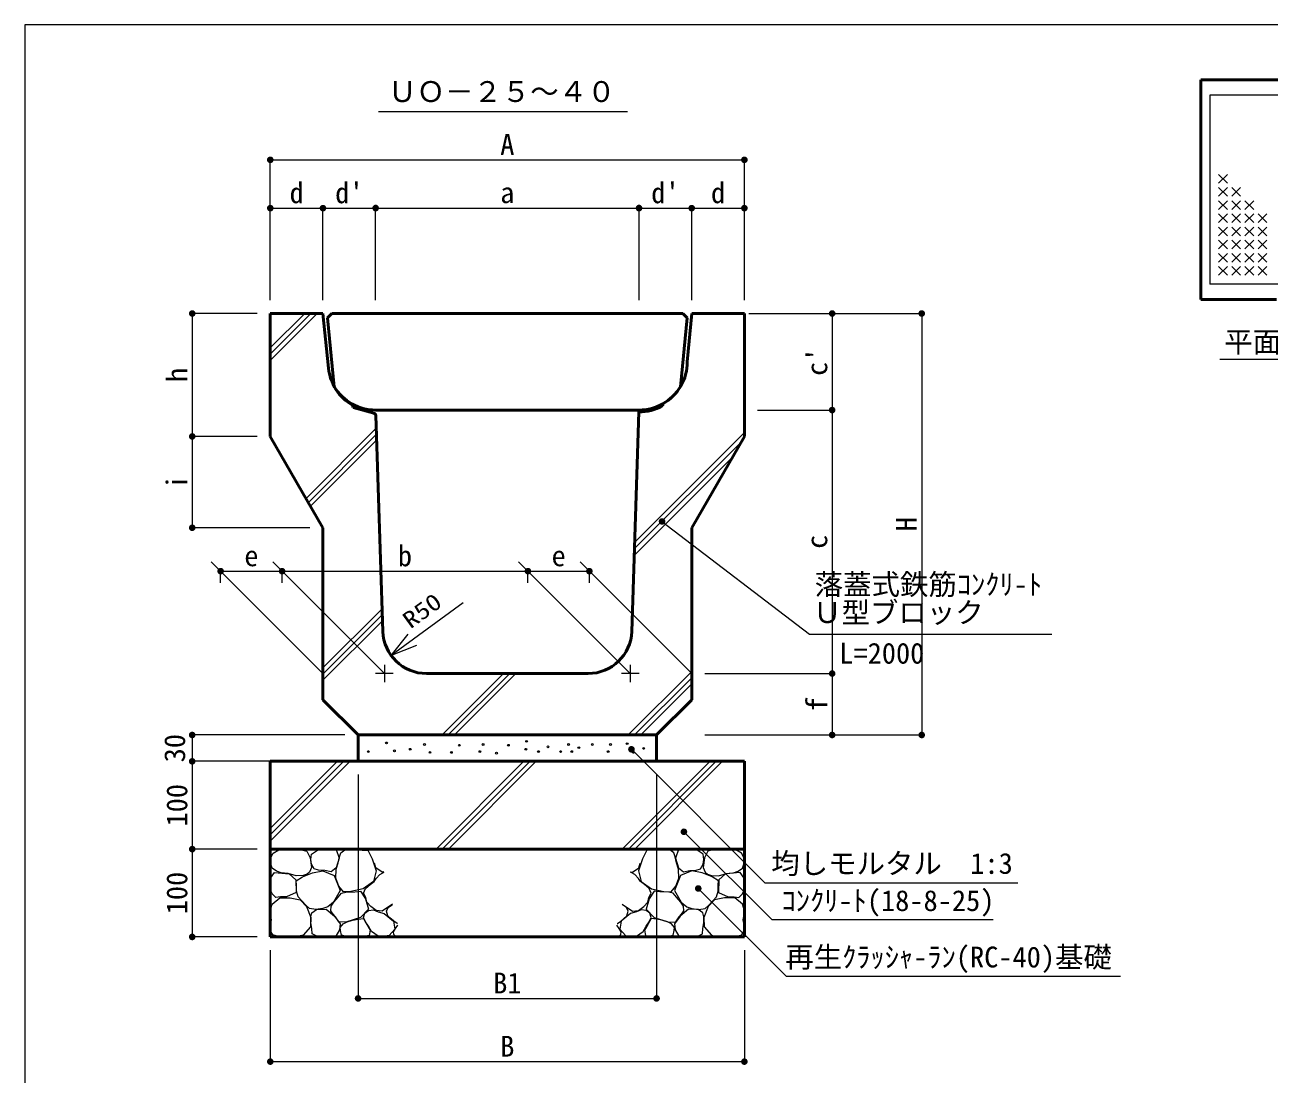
# Model space of a CAD drawing. Units: millimetres at full size, sheet at 1:10. Extents: x 130 to 2868, y 2298 to 4165.
# Drawn here: x 130 to 1548, y 2915 to 4110 of the extents above; entities that cross this region are included whole.
import ezdxf
from ezdxf.enums import TextEntityAlignment as Align

# ---------------------------------------------------------------- set-up
doc = ezdxf.new("R2010")
doc.units = ezdxf.units.MM
doc.header["$LTSCALE"] = 10
doc.linetypes.add('USER2', pattern=[50, 37.5, -12.5])
for name, color, linetype, lineweight in [('_0-0_', 7, 'Continuous', 13), ('D-DCR', 7, 'Continuous', 13), ('D-STR', 1, 'Continuous', 50), ('ハッチ', 4, 'Continuous', 13), ('寸法', 1, 'Continuous', 13), ('本体', 1, 'Continuous', 0)]:
    doc.layers.add(name, color=color, linetype=linetype, lineweight=lineweight)
doc.styles.add('ＭＳ ゴシック', font='')
doc.styles.get('ＭＳ ゴシック').set_extended_font_data('MS Gothic')

# ---------------------------------------------------------------- blocks, each defined once
blk = doc.blocks.new('filled_dot')
at = {"color": 0, "linetype": 'Continuous', "lineweight": -2, "const_width": 1.25}
blk.add_lwpolyline([(-0.625, 0, 1), (0.625, 0, 1)], format="xyb", close=True, dxfattribs=at)

msp = doc.modelspace()

# ---------------------------------------------------------------- linework, layer by layer
at = {"layer": '_0-0_', "color": 6}
msp.add_lwpolyline([(2868.46, 4109.98), (130.34, 4109.98), (130.34, 2298.17), (2868.46, 2298.17)], close=True, dxfattribs=at)
at = {"layer": 'D-DCR'}
for p, q in [((1709.6, 4029.78), (1480.11, 4029.78)), ((1480.11, 4029.78), (1480.11, 3814.78)), ((1500.11, 3929.78), (1490.11, 3939.78)), ((1500.11, 3939.78), (1490.11, 3929.78)), ((1500.11, 3924.78), (1490.11, 3914.78)), ((1500.11, 3914.78), (1490.11, 3924.78)), ((1515.11, 3924.78), (1505.11, 3914.78)), ((1515.11, 3914.78), (1505.11, 3924.78)), ((1500.11, 3909.78), (1490.11, 3899.78)), ((1500.11, 3899.78), (1490.11, 3909.78)), ((1515.11, 3909.78), (1505.11, 3899.78)), ((1515.11, 3899.78), (1505.11, 3909.78)), ((1530.11, 3909.78), (1520.11, 3899.78)), ((1530.11, 3899.78), (1520.11, 3909.78)), ((1500.11, 3894.78), (1490.11, 3884.78)), ((1500.11, 3884.78), (1490.11, 3894.78)), ((1515.11, 3894.78), (1505.11, 3884.78)), ((1515.11, 3884.78), (1505.11, 3894.78)), ((1530.11, 3894.78), (1520.11, 3884.78)), ((1530.11, 3884.78), (1520.11, 3894.78)), ((1545.11, 3894.78), (1535.11, 3884.78)), ((1545.11, 3884.78), (1535.11, 3894.78)), ((1500.11, 3879.78), (1490.11, 3869.78)), ((1500.11, 3869.78), (1490.11, 3879.78)), ((1515.11, 3879.78), (1505.11, 3869.78)), ((1515.11, 3869.78), (1505.11, 3879.78)), ((1530.11, 3879.78), (1520.11, 3869.78)), ((1530.11, 3869.78), (1520.11, 3879.78)), ((1545.11, 3879.78), (1535.11, 3869.78)), ((1545.11, 3869.78), (1535.11, 3879.78)), ((1500.11, 3864.78), (1490.11, 3854.78)), ((1500.11, 3854.78), (1490.11, 3864.78)), ((1515.11, 3864.78), (1505.11, 3854.78)), ((1515.11, 3854.78), (1505.11, 3864.78)), ((1530.11, 3864.78), (1520.11, 3854.78)), ((1530.11, 3854.78), (1520.11, 3864.78)), ((1545.11, 3864.78), (1535.11, 3854.78)), ((1545.11, 3854.78), (1535.11, 3864.78)), ((1500.11, 3849.78), (1490.11, 3839.78)), ((1500.11, 3839.78), (1490.11, 3849.78)), ((1515.11, 3849.78), (1505.11, 3839.78)), ((1515.11, 3839.78), (1505.11, 3849.78)), ((1530.11, 3849.78), (1520.11, 3839.78)), ((1530.11, 3839.78), (1520.11, 3849.78)), ((1545.11, 3849.78), (1535.11, 3839.78)), ((1545.11, 3839.78), (1535.11, 3849.78)), ((1500.11, 3834.78), (1490.11, 3824.78)), ((1500.11, 3824.78), (1490.11, 3834.78)), ((1515.11, 3834.78), (1505.11, 3824.78)), ((1515.11, 3824.78), (1505.11, 3834.78)), ((1530.11, 3834.78), (1520.11, 3824.78)), ((1530.11, 3824.78), (1520.11, 3834.78)), ((1545.11, 3834.78), (1535.11, 3824.78)), ((1545.11, 3824.78), (1535.11, 3834.78)), ((1709.6, 3814.78), (1480.11, 3814.78))]:
    msp.add_line(p, q, dxfattribs=at)
at = {"layer": 'D-STR'}
for p, q in [((1469.85, 3797.28), (1469.85, 4047.28)), ((1469.85, 4047.28), (1719.85, 4047.28)), ((1556.1, 3797.28), (1469.85, 3797.28))]:
    msp.add_line(p, q, dxfattribs=at)
at = {"layer": 'ハッチ'}
for p, q in [((409.88, 3742.05), (449.12, 3781.29)), ((409.88, 3734.98), (456.2, 3781.29)), ((450.63, 3570.66), (530.56, 3650.59)), ((453.22, 3566.18), (530.78, 3643.74)), ((825.06, 3520.82), (949.89, 3645.65)), ((824.82, 3513.52), (946.2, 3634.9)), ((469.88, 3377.78), (537.14, 3445.04)), ((469.88, 3370.71), (537.36, 3438.19)), ((817.65, 3301.28), (889.89, 3373.52)), ((605.52, 3301.28), (675.52, 3371.28)), ((612.59, 3301.28), (682.59, 3371.28)), ((824.72, 3301.28), (889.89, 3366.45)), ((409.88, 3194.62), (486.55, 3271.28)), ((409.88, 3187.55), (493.62, 3271.28)), ((409.88, 3180.48), (500.69, 3271.28)), ((598.68, 3171.28), (698.68, 3271.28)), ((605.75, 3171.28), (705.75, 3271.28)), ((612.82, 3171.28), (712.82, 3271.28)), ((810.81, 3171.28), (910.81, 3271.28)), ((817.88, 3171.28), (917.88, 3271.28)), ((824.95, 3171.28), (924.95, 3271.28))]:
    msp.add_line(p, q, dxfattribs=at)
at = {"layer": 'ハッチ', "linetype": 'USER2'}
for p, q in [((409.88, 3727.91), (463.27, 3781.29)), ((455.8, 3561.69), (531, 3636.89)), ((824.59, 3506.21), (936.56, 3618.18)), ((469.88, 3363.64), (537.58, 3431.34)), ((619.66, 3301.28), (689.66, 3371.28)), ((831.79, 3301.28), (889.89, 3359.38))]:
    msp.add_line(p, q, dxfattribs=at)
at = {"layer": 'ハッチ'}
for points in [[(451.88, 3142.95), (447.31, 3141.21), (439.27, 3141), (430.13, 3143.39), (422.31, 3144.47), (417.09, 3146.21), (412.08, 3149.47), (410.19, 3155.14), (410.51, 3161.78), (413.17, 3166.64), (419.7, 3170.33), (427.74, 3170.98), (434.68, 3170.99), (445.36, 3170.33), (451.66, 3169.03), (455.36, 3161.2), (456.67, 3150.34), (454.49, 3144.91)], [(471.9, 3146.98), (464.81, 3147.23), (459.75, 3149), (456.71, 3154.06), (456.21, 3159.37), (456.71, 3165.69), (463.55, 3169.99), (469.88, 3170.75), (476.83, 3171.08), (484.81, 3170.75), (488.35, 3160.89), (484.81, 3150.01), (479.24, 3145.46)], [(487.85, 3129.02), (484.56, 3138.13), (484.81, 3148.5), (487.09, 3155.58), (488.86, 3162.66), (490.13, 3167.21), (494.93, 3170.5), (500.44, 3171.12), (507.59, 3170.75), (514.68, 3170.25), (521, 3170.25), (526.07, 3160.38), (530.37, 3146.73), (527.33, 3134.33), (515.69, 3125.99), (501.77, 3122.95), (493.16, 3122.7)], [(871.92, 3129.02), (875.22, 3138.13), (874.96, 3148.5), (872.68, 3155.58), (870.91, 3162.66), (869.65, 3167.21), (864.84, 3170.5), (859.33, 3171.12), (852.18, 3170.75), (845.1, 3170.25), (838.77, 3170.25), (833.71, 3160.38), (829.4, 3146.73), (832.44, 3134.33), (844.08, 3125.99), (858, 3122.95), (866.61, 3122.7)], [(887.87, 3146.98), (894.96, 3147.23), (900.02, 3149), (903.06, 3154.06), (903.56, 3159.37), (903.06, 3165.69), (896.22, 3169.99), (889.9, 3170.75), (882.95, 3171.08), (874.96, 3170.75), (871.42, 3160.89), (874.96, 3150.01), (880.53, 3145.46)], [(907.89, 3142.95), (912.46, 3141.21), (920.5, 3141), (929.64, 3143.39), (937.47, 3144.47), (942.69, 3146.21), (947.69, 3149.47), (949.59, 3155.14), (949.26, 3161.78), (946.6, 3166.64), (940.08, 3170.33), (932.03, 3170.98), (925.1, 3170.99), (914.41, 3170.33), (908.11, 3169.03), (904.41, 3161.2), (903.11, 3150.34), (905.28, 3144.91)], [(469.8, 3103.59), (461.76, 3102.69), (454.62, 3103.59), (450.75, 3107.16), (445.68, 3112.22), (441.81, 3116.98), (439.73, 3123.52), (439.73, 3130.07), (439.43, 3135.12), (446.58, 3139.59), (457.89, 3144.35), (469.8, 3146.73), (482.78, 3141.16), (489.62, 3124.22), (482.01, 3110.73), (475.46, 3105.67)], [(889.97, 3103.59), (898.01, 3102.69), (905.15, 3103.59), (909.03, 3107.16), (914.09, 3112.22), (917.96, 3116.98), (920.04, 3123.52), (920.04, 3130.07), (920.34, 3135.12), (913.19, 3139.59), (901.88, 3144.35), (889.97, 3146.73), (876.99, 3141.16), (870.15, 3124.22), (877.76, 3110.73), (884.31, 3105.67)], [(421.4, 3116.95), (416.08, 3116.33), (412.02, 3120.39), (410.18, 3124.88), (410.45, 3131.52), (410.24, 3138.22), (414.83, 3144.77), (431.41, 3143.21), (438.91, 3136.33), (439.23, 3121.95), (428.28, 3116.95)], [(938.37, 3116.95), (943.69, 3116.33), (947.75, 3120.39), (949.59, 3124.88), (949.32, 3131.52), (949.54, 3138.22), (944.94, 3144.77), (928.36, 3143.21), (920.86, 3136.33), (920.55, 3121.95), (931.49, 3116.95)], [(484.05, 3094.12), (481.52, 3097.15), (478.99, 3100.95), (479.24, 3106.26), (482.28, 3110.81), (487.34, 3116.63), (490.88, 3121.18), (495.95, 3122.19), (506.32, 3122.7), (512.65, 3123.46), (518.47, 3114.61), (521.76, 3102.97), (512.65, 3093.36), (495.95, 3088.05), (487.85, 3088.56)], [(875.72, 3094.12), (878.25, 3097.15), (880.78, 3100.95), (880.53, 3106.26), (877.49, 3110.81), (872.43, 3116.63), (868.89, 3121.18), (863.83, 3122.19), (853.45, 3122.7), (847.12, 3123.46), (841.3, 3114.61), (838.01, 3102.97), (847.12, 3093.36), (863.83, 3088.05), (871.92, 3088.56)], [(419.29, 3071.65), (412.85, 3073.7), (410.28, 3078.34), (410.16, 3084.54), (411.31, 3090.94), (410.09, 3096.71), (410.54, 3103.83), (412.08, 3108.69), (420.58, 3115.64), (432.42, 3115.9), (443.75, 3113.58), (450.96, 3106.12), (456.11, 3093.51), (455.85, 3082.97), (447.35, 3073.45), (440.66, 3071.65), (430.62, 3071.39)], [(940.48, 3071.65), (946.92, 3073.7), (949.5, 3078.34), (949.61, 3084.54), (948.47, 3090.94), (949.68, 3096.71), (949.23, 3103.83), (947.69, 3108.69), (939.2, 3115.64), (927.35, 3115.9), (916.02, 3113.58), (908.82, 3106.12), (903.67, 3093.51), (903.92, 3082.97), (912.42, 3073.45), (919.11, 3071.65), (929.16, 3071.39)], [(457.26, 3080.86), (456.09, 3087.62), (456.09, 3094.15), (457.03, 3098.82), (462.39, 3102.55), (473.6, 3102.78), (483.16, 3094.85), (489.46, 3086.22), (488.53, 3079.46), (484.56, 3072.23), (476.4, 3071.53), (463.56, 3071.77), (457.73, 3074.8)], [(489.85, 3078.75), (489.61, 3081.86), (492.72, 3086.16), (497.26, 3088.31), (503.48, 3090.23), (509.94, 3091.66), (515.92, 3092.14), (519.74, 3085.45), (523.57, 3078.99), (522.37, 3073.02), (516.87, 3071.82), (507.55, 3072.3), (497.98, 3071.35), (491.04, 3073.26)], [(521.92, 3083.54), (518.33, 3088.56), (516.18, 3093.34), (517.62, 3098.36), (521.92, 3101.46), (527.42, 3102.18), (532.92, 3099.79), (539.62, 3097.88), (550.14, 3089.28), (551.58, 3079.95), (545.12, 3073.02), (538.9, 3071.83), (532.92, 3072.07), (525.27, 3077.56)], [(837.85, 3083.54), (841.44, 3088.56), (843.59, 3093.34), (842.16, 3098.36), (837.85, 3101.46), (832.35, 3102.18), (826.85, 3099.79), (820.15, 3097.88), (809.63, 3089.28), (808.19, 3079.95), (814.65, 3073.02), (820.87, 3071.83), (826.85, 3072.07), (834.5, 3077.56)], [(869.92, 3078.75), (870.16, 3081.86), (867.05, 3086.16), (862.51, 3088.31), (856.29, 3090.23), (849.83, 3091.66), (843.85, 3092.14), (840.03, 3085.45), (836.2, 3078.99), (837.4, 3073.02), (842.9, 3071.82), (852.23, 3072.3), (861.79, 3071.35), (868.73, 3073.26)], [(902.51, 3080.86), (903.68, 3087.62), (903.68, 3094.15), (902.74, 3098.82), (897.38, 3102.55), (886.18, 3102.78), (876.61, 3094.85), (870.31, 3086.22), (871.24, 3079.46), (875.21, 3072.23), (883.38, 3071.53), (896.21, 3071.77), (902.04, 3074.8)]]:
    msp.add_lwpolyline(points, close=True, dxfattribs=at)
for points in [[(539.33, 3145.53), (537.21, 3144.96), (530.27, 3149.98), (528.59, 3155.48)], [(820.44, 3145.53), (822.57, 3144.96), (829.5, 3149.98), (831.18, 3155.48)], [(524.55, 3106.01), (519.77, 3111.02), (518.57, 3116.04), (516.18, 3121.3), (518.33, 3126.32), (523.83, 3131.1), (528.38, 3134.45), (530.29, 3137.79), (534.6, 3142.33), (537.95, 3144.48), (539.48, 3144.96)], [(835.22, 3106.01), (840, 3111.02), (841.2, 3116.04), (843.59, 3121.3), (841.44, 3126.32), (835.94, 3131.1), (831.39, 3134.45), (829.48, 3137.79), (825.17, 3142.33), (821.83, 3144.48), (820.29, 3144.96)], [(549.04, 3108.51), (537.23, 3100.51), (530.29, 3101.23), (524.55, 3106.01)], [(550.65, 3089.42), (547.38, 3092.09), (543.82, 3095.5), (542.34, 3100.69), (544.27, 3104.69), (547.83, 3107.51), (549.07, 3108.39)], [(809.13, 3089.42), (812.39, 3092.09), (815.95, 3095.5), (817.43, 3100.69), (815.51, 3104.69), (811.95, 3107.51), (810.7, 3108.39)], [(810.74, 3108.51), (822.54, 3100.51), (829.48, 3101.23), (835.22, 3106.01)], [(556.58, 3071.64), (553.02, 3071.64), (550.5, 3074.16), (550.35, 3077.12), (552.43, 3080.98), (555.24, 3084.53), (555.31, 3084.58)], [(554.78, 3086.61), (554.5, 3086.61), (550.65, 3089.42)], [(803.19, 3071.64), (806.75, 3071.64), (809.28, 3074.16), (809.42, 3077.12), (807.35, 3080.98), (804.53, 3084.53), (804.46, 3084.58)], [(804.99, 3086.61), (805.27, 3086.61), (809.13, 3089.42)]]:
    msp.add_lwpolyline(points, dxfattribs=at)
for centre in [(542.25, 3292.29), (585.53, 3290.49), (625.2, 3289.59), (652.25, 3290.49), (681.1, 3289.59), (701.84, 3294.09), (726.18, 3287.78), (749.62, 3290.49), (776.67, 3290.49), (797.41, 3290.49), (816.34, 3291.39), (521.52, 3282.37), (551.27, 3283.27), (569.3, 3285.08), (591.84, 3281.47), (616.18, 3281.47), (648.64, 3282.37), (667.58, 3280.57), (700.94, 3285.08), (715.36, 3282.37), (740.61, 3282.37), (753.23, 3282.37), (761.35, 3286.88), (794.7, 3282.37), (823.56, 3281.47), (835.23, 3285.98)]:
    msp.add_circle(centre, 1, dxfattribs=at)
at = {"layer": '寸法', "color": 3}
for p, q in [((533.08, 4011.18), (816.77, 4011.18)), ((1491.63, 3729.31), (1699.93, 3729.31))]:
    msp.add_line(p, q, dxfattribs=at)
at = {"layer": '寸法'}
for p, q in [((409.88, 3956.29), (949.89, 3956.29)), ((409.88, 3796.44), (409.88, 3956.29)), ((949.89, 3796.69), (949.89, 3956.29)), ((409.88, 3901.29), (469.88, 3901.29)), ((409.88, 3796.44), (409.88, 3901.29)), ((469.88, 3796.29), (469.88, 3901.29)), ((469.88, 3901.29), (529.89, 3901.29)), ((469.88, 3796.44), (469.88, 3901.29)), ((529.89, 3901.44), (829.89, 3901.44)), ((529.89, 3796.29), (529.89, 3901.44)), ((529.89, 3796.29), (529.89, 3901.29)), ((829.89, 3796.44), (829.89, 3901.44)), ((829.89, 3901.29), (889.89, 3901.29)), ((829.89, 3796.44), (829.89, 3901.29)), ((889.89, 3901.29), (949.89, 3901.29)), ((889.89, 3796.44), (889.89, 3901.29)), ((889.89, 3796.29), (889.89, 3901.29)), ((949.89, 3796.29), (949.89, 3901.29)), ((320.95, 3781.29), (320.95, 3641.29)), ((394.88, 3781.29), (320.95, 3781.29)), ((954.89, 3781.29), (1049.89, 3781.29)), ((954.89, 3781.29), (1151.89, 3781.29)), ((1049.89, 3781.29), (1049.89, 3671.29)), ((1151.89, 3781.29), (1151.89, 3301.28)), ((964.89, 3671.29), (1049.89, 3671.29)), ((964.89, 3671.29), (1049.89, 3671.29)), ((1049.89, 3671.29), (1049.89, 3371.28)), ((394.88, 3641.29), (320.95, 3641.29)), ((320.95, 3641.29), (320.95, 3537.29)), ((394.88, 3641.29), (320.95, 3641.29)), ((454.88, 3537.29), (320.95, 3537.29)), ((342.71, 3498.46), (469.88, 3371.28)), ((353.32, 3487.85), (423.32, 3487.85)), ((353.32, 3474.75), (353.32, 3487.85)), ((412.71, 3498.46), (539.89, 3371.28)), ((423.32, 3474.75), (423.32, 3487.85)), ((423.32, 3487.85), (703.32, 3487.85)), ((423.32, 3474.75), (423.32, 3487.85)), ((692.71, 3498.46), (819.89, 3371.28)), ((703.32, 3474.75), (703.32, 3487.85)), ((703.32, 3487.85), (773.32, 3487.85)), ((703.32, 3474.75), (703.32, 3487.85)), ((889.89, 3371.28), (762.71, 3498.46)), ((773.32, 3474.75), (773.32, 3487.85)), ((629.55, 3451.61), (547.52, 3391.84)), ((547.52, 3391.84), (567.03, 3416.01)), ((576.5, 3403.01), (547.52, 3391.84)), ((539.89, 3381.28), (539.89, 3361.28)), ((819.89, 3381.28), (819.89, 3361.28)), ((549.89, 3371.28), (529.89, 3371.28)), ((829.89, 3371.28), (809.89, 3371.28)), ((904.89, 3371.28), (1049.89, 3371.28)), ((904.89, 3371.28), (1049.89, 3371.28)), ((1049.89, 3371.28), (1049.89, 3301.28)), ((320.95, 3301.28), (320.95, 3271.28)), ((494.88, 3301.28), (320.95, 3301.28)), ((904.89, 3301.28), (1049.89, 3301.28)), ((904.89, 3301.28), (1151.89, 3301.28)), ((409.88, 3271.28), (320.95, 3271.28)), ((320.95, 3271.28), (320.95, 3171.28)), ((394.88, 3271.28), (320.95, 3271.28)), ((509.89, 3256.28), (509.89, 3001.28)), ((849.89, 3256.28), (849.89, 3001.28)), ((394.88, 3171.28), (320.95, 3171.28)), ((320.95, 3171.28), (320.95, 3071.28)), ((394.88, 3171.28), (320.95, 3171.28)), ((394.88, 3071.28), (320.95, 3071.28)), ((409.88, 3056.28), (409.88, 2929.28)), ((949.89, 3056.28), (949.89, 2929.28)), ((509.89, 3001.28), (849.89, 3001.28)), ((409.88, 2929.28), (949.89, 2929.28))]:
    msp.add_line(p, q, dxfattribs=at)
for points in [[(856.12, 3544.45), (862.08, 3539.9), (1023.98, 3416.14), (1300.11, 3416.14)], [(821.25, 3284.98), (826.55, 3279.67), (973.16, 3132.98), (1261.21, 3132.98)], [(881.01, 3191.04), (886.32, 3185.73), (981.01, 3091.04), (1233.26, 3091.04)], [(897.35, 3126.49), (902.65, 3121.18), (997.35, 3026.49), (1378.43, 3026.49)]]:
    msp.add_lwpolyline(points, dxfattribs=at)
at = {"layer": '本体', "color": 7, "lineweight": 50}
for p, q in [((409.88, 3781.29), (409.88, 3641.29)), ((469.88, 3781.29), (409.88, 3781.29)), ((469.88, 3781.29), (476.16, 3719.07)), ((474.88, 3776.29), (479.88, 3781.29)), ((474.88, 3776.29), (482.8, 3697.87)), ((479.88, 3781.29), (679.89, 3781.29)), ((879.89, 3781.29), (679.89, 3781.29)), ((884.89, 3776.29), (876.97, 3697.87)), ((884.89, 3776.29), (879.89, 3781.29)), ((884.89, 3726.29), (889.89, 3781.29)), ((889.89, 3781.29), (949.89, 3781.29)), ((949.89, 3781.29), (949.89, 3641.29)), ((503.39, 3676.95), (504.12, 3674.2)), ((527.88, 3667.83), (504.12, 3674.2)), ((679.89, 3671.29), (529.89, 3671.29)), ((679.89, 3671.29), (829.89, 3671.29)), ((857.39, 3678.65), (856.64, 3675.95)), ((530.1, 3665.03), (537.97, 3419.29)), ((821.81, 3419.29), (829.81, 3669.29)), ((409.88, 3641.29), (469.88, 3537.29)), ((949.89, 3641.29), (889.89, 3537.29)), ((469.88, 3341.28), (469.88, 3537.29)), ((889.89, 3341.28), (889.89, 3537.29)), ((771.85, 3371.28), (587.93, 3371.28)), ((509.89, 3301.28), (469.88, 3341.28)), ((849.89, 3301.28), (889.89, 3341.28)), ((849.89, 3301.28), (509.89, 3301.28)), ((509.89, 3301.28), (509.89, 3271.28)), ((849.89, 3301.28), (849.89, 3271.28)), ((949.89, 3271.28), (409.88, 3271.28)), ((409.88, 3071.28), (409.88, 3271.28)), ((949.89, 3271.28), (949.89, 3071.28)), ((949.89, 3171.28), (409.88, 3171.28)), ((949.89, 3071.28), (409.88, 3071.28))]:
    msp.add_line(p, q, dxfattribs=at)
for centre, radius, start, end in [((530.89, 3724.59), 55, 185.76138, 240), ((829.89, 3726.29), 55, 300, 0), ((529.89, 3726.29), 55, 211.1141, 270), ((829.89, 3726.29), 55, 270, 328.8859), ((829.89, 3726.29), 57, 270, 297.98921), ((527.1, 3664.93), 3, 1.83284, 75), ((587.93, 3421.28), 50, 182.29061, 270), ((771.85, 3421.28), 50, 270, 357.70939)]:
    msp.add_arc(centre, radius, start, end, dxfattribs=at)

# ---------------------------------------------------------------- block references
at = {"layer": '寸法', "xscale": 3, "yscale": 3}
for p in [(409.88, 3956.29), (409.88, 3901.29), (469.88, 3901.29), (529.89, 3901.44), (829.89, 3901.29), (889.89, 3901.29), (353.32, 3487.85), (423.32, 3487.85), (703.32, 3487.85), (509.89, 3001.28), (409.88, 2929.28)]:
    msp.add_blockref('filled_dot', p, dxfattribs=at)
for p, rotation in [((949.89, 3956.29), 180), ((469.88, 3901.29), 180), ((529.89, 3901.29), 180), ((829.89, 3901.44), 180), ((889.89, 3901.29), 180), ((949.89, 3901.29), 180), ((320.95, 3781.29), 270), ((1049.89, 3781.29), 270), ((1151.89, 3781.29), 270), ((1049.89, 3671.29), 90), ((1049.89, 3671.29), 270), ((320.95, 3641.29), 90), ((320.95, 3641.29), 270), ((856.12, 3544.45), 322.6), ((320.95, 3537.29), 90), ((423.32, 3487.85), 180), ((703.32, 3487.85), 180), ((773.32, 3487.85), 180), ((1049.89, 3371.28), 90), ((1049.89, 3371.28), 270), ((320.95, 3301.28), 270), ((1049.89, 3301.28), 90), ((1151.89, 3301.28), 90), ((821.25, 3284.98), 315), ((320.95, 3271.28), 90), ((320.95, 3271.28), 270), ((881.01, 3191.04), 315), ((320.95, 3171.28), 90), ((320.95, 3171.28), 270), ((897.35, 3126.49), 315), ((320.95, 3071.28), 90), ((849.89, 3001.28), 180), ((949.89, 2929.28), 180)]:
    msp.add_blockref('filled_dot', p, dxfattribs=dict(at, rotation=rotation))

# ---------------------------------------------------------------- texts
at = {"layer": '寸法', "color": 3, "style": 'ＭＳ ゴシック'}
for s, p in [('ＵＯ－２５～４０', (544.1, 4015.06)), ('平面図\u30001/20', (1496.44, 3729.94)), ('落蓋式鉄筋ｺﾝｸﾘ-ﾄ', (1029.97, 3453.82)), ('Ｕ型ブロック', (1028.19, 3421.75)), ('L=2000', (1058, 3375.41)), ('均しモルタル\u30001:3', (980.54, 3136.03)), ('ｺﾝｸﾘ-ﾄ(18-8-25)', (992.26, 3093.66)), ('再生ｸﾗｯｼｬ-ﾗﾝ(RC-40)基礎', (996.47, 3029.41))]:
    msp.add_text(s, height=23.74, dxfattribs=at).set_placement(p, align=Align.BOTTOM_LEFT)
at = {"layer": '寸法', "style": 'ＭＳ ゴシック'}
for s, p in [('A', (679.89, 3973.79)), ('d', (439.88, 3918.79)), ("d'", (499.89, 3918.79)), ("d'", (859.89, 3918.79)), ('d', (919.89, 3918.79)), ('a', (679.89, 3918.94)), ('b', (563.32, 3505.35)), ('e', (388.32, 3505.35)), ('e', (738.32, 3505.35)), ('B1', (679.89, 3018.78)), ('B', (679.89, 2946.78))]:
    msp.add_text(s, height=23.74, dxfattribs=at).set_placement(p, align=Align.MIDDLE_CENTER)
for s, p in [("c'", (1032.39, 3726.29)), ('h', (303.45, 3711.29)), ('i', (303.45, 3589.29)), ('H', (1134.39, 3541.29)), ('c', (1032.39, 3521.29)), ('f', (1032.39, 3336.28)), ('30', (300.95, 3286.28)), ('100', (303.45, 3221.28)), ('100', (303.45, 3121.28))]:
    msp.add_text(s, height=23.74, rotation=90, dxfattribs=at).set_placement(p, align=Align.MIDDLE_CENTER)
at = {"layer": '寸法', "color": 3, "style": 'ＭＳ ゴシック', "width": 1.2}
msp.add_text('R50', height=18.99, rotation=36.079, dxfattribs=at).set_placement((572.89, 3416.92), align=Align.BOTTOM_LEFT)

doc.saveas('drawing.dxf')
